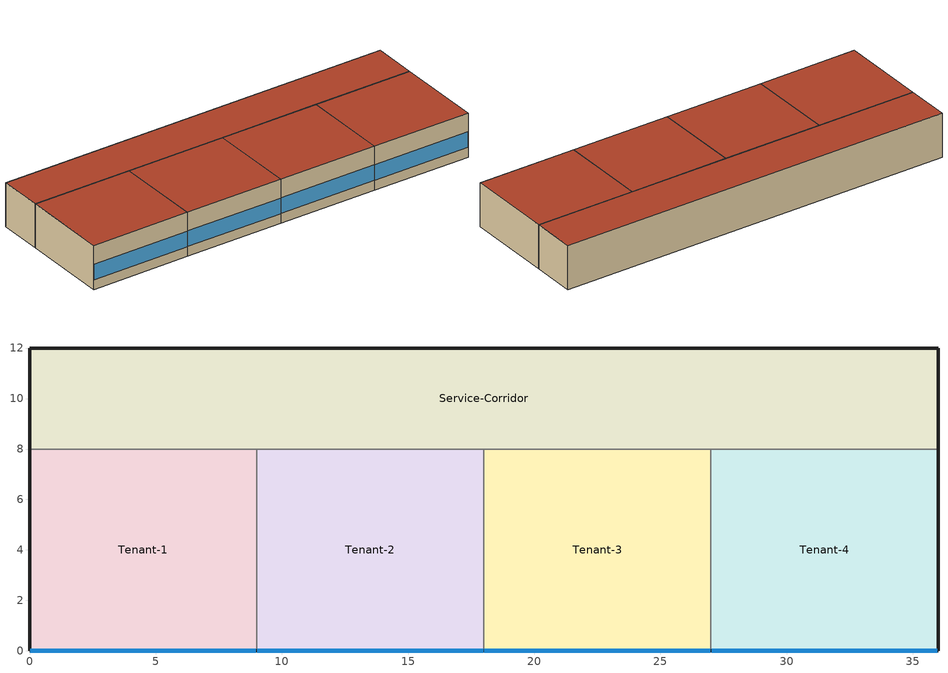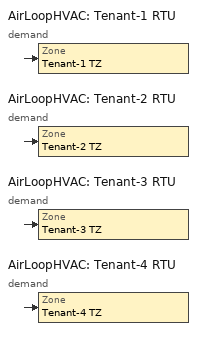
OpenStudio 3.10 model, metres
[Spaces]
Tenant-1
 floor ground: 0,0 0,8 9,8 9,0 z0
 wall outside: 0,8 0,0 9,0 z0:4
 wall to Service-Corridor: 9,8 0,8 z0:4
 wall to Tenant-2: 9,0 9,8 z0:4
 window: 0.03,0 8.97,0 z0.9:2.31
 roof outside: 9,0 9,8 0,8 0,0 z4
Tenant-2
 floor ground: 9,0 9,8 18,8 18,0 z0
 wall outside: 9,0 18,0 z0:4
 wall to Service-Corridor: 18,8 9,8 z0:4
 wall to Tenant-3: 18,0 18,8 z0:4
 window: 9.03,0 17.97,0 z0.9:2.31
 roof outside: 18,0 18,8 9,8 9,0 z4
Tenant-3
 floor ground: 18,0 18,8 27,8 27,0 z0
 wall outside: 18,0 27,0 z0:4
 wall to Service-Corridor: 27,8 18,8 z0:4
 wall to Tenant-4: 27,0 27,8 z0:4
 window: 18.03,0 26.97,0 z0.9:2.31
 roof outside: 27,0 27,8 18,8 18,0 z4
Tenant-4
 floor ground: 27,0 27,8 36,8 36,0 z0
 wall outside: 27,0 36,0 36,8 z0:4
 wall to Service-Corridor: 36,8 27,8 z0:4
 window: 27.03,0 35.97,0 z0.9:2.31
 roof outside: 36,0 36,8 27,8 27,0 z4
Service-Corridor
 floor ground: 0,8 0,12 36,12 36,8 z0
 wall outside: 36,8 36,12 0,12 0,8 z0:4
 roof outside: 36,8 36,12 0,12 0,8 z4
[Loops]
AirLoopHVAC 'Tenant-1 RTU'
 demand: Zone 'Tenant-1 TZ'
AirLoopHVAC 'Tenant-2 RTU'
 demand: Zone 'Tenant-2 TZ'
AirLoopHVAC 'Tenant-3 RTU'
 demand: Zone 'Tenant-3 TZ'
AirLoopHVAC 'Tenant-4 RTU'
 demand: Zone 'Tenant-4 TZ'
[Building]
Building 1: Default Construction Set=Default Construction Set
[Material]
Name | Roughness | Thickness {m} | Conductivity {W/m-K} | Density {kg/m3} | Specific Heat {J/kg-K}
Std Wall Mat | MediumSmooth | 0.2 | 0.8 | 2200 | 900
Std Roof Insulation | MediumSmooth | 0.25 | 0.04 | 30 | 1400
Std Floor Mat | MediumSmooth | 0.15 | 1.4 | 2300 | 900
Std Door Mat | Smooth | 0.045 | 0.15 | 700 | 1200
[WindowMaterial:SimpleGlazingSystem]
Std Simple Glazing: U-Factor {W/m2-K}=2.7; Solar Heat Gain Coefficient=0.4; Visible Transmittance=0.6
[Construction]
Std Exterior Wall: Std Wall Mat
Std Roof: Std Roof Insulation
Std Floor: Std Floor Mat
Std Window: Std Simple Glazing
Std Door: Std Door Mat
[DefaultSurfaceConstructions]
Default Surface Constructions 1: Floor Construction=Std Floor; Wall Construction=Std Exterior Wall; Roof Ceiling Construction=Std Roof
[DefaultSubSurfaceConstructions]
Default Sub Surface Constructions 1: Fixed Window Construction=Std Window; Operable Window Construction=Std Window; Door Construction=Std Door; Glass Door Construction=Std Window; Overhead Door Construction=Std Door; Skylight Construction=Std Window
[DefaultConstructionSet]
Default Construction Set: Default Exterior Surface Constructions=Default Surface Constructions 1; Default Interior Surface Constructions=Default Surface Constructions 1; Default Ground Contact Surface Constructions=Default Surface Constructions 1; Default Exterior SubSurface Constructions=Default Sub Surface Constructions 1; Default Interior SubSurface Constructions=Default Sub Surface Constructions 1
[BuildingStory]
Story 1: Nominal Z Coordinate {m}=0; Nominal Floor to Floor Height {m}=4
[SpaceType]
Retail Tenant Type; Corridor Type
[Space] Building Story=Story 1; Part of Total Floor Area=Yes
Name | Space Type | Thermal Zone
Tenant-1 | Retail Tenant Type | Tenant-1 TZ
Tenant-2 | Retail Tenant Type | Tenant-2 TZ
Tenant-3 | Retail Tenant Type | Tenant-3 TZ
Tenant-4 | Retail Tenant Type | Tenant-4 TZ
Service-Corridor | Corridor Type | Service-Corridor TZ
[ThermalZone] Use Ideal Air Loads=No
Tenant-1 TZ; Tenant-2 TZ; Tenant-3 TZ; Tenant-4 TZ; Service-Corridor TZ
[Sizing:Zone] Zone Cooling Design Supply Air Temperature Input Method=SupplyAirTemperature; Zone Cooling Design Supply Air Temperature {C}=14; Zone Cooling Design Supply Air Temperature Difference {deltaC}=11.11; Zone Heating Design Supply Air Temperature Input Method=SupplyAirTemperature; Zone Heating Design Supply Air Temperature {C}=40; Zone Heating Design Supply Air Temperature Difference {deltaC}=11.11; Zone Cooling Design Supply Air Humidity Ratio {kg-H2O/kg-air}=0.0085; Zone Heating Design Supply Air Humidity Ratio {kg-H2O/kg-air}=0.008; Cooling Design Air Flow Method=DesignDay; Heating Design Air Flow Method=DesignDay; Account for Dedicated Outdoor Air System=No; Dedicated Outdoor Air System Control Strategy=NeutralSupplyAir; Dedicated Outdoor Air Low Setpoint Temperature for Design {C}=autosize; Dedicated Outdoor Air High Setpoint Temperature for Design {C}=autosize; Zone Load Sizing Method=Sensible Load Only No Latent Load; Zone Latent Cooling Design Supply Air Humidity Ratio Input Method=HumidityRatioDifference; Zone Cooling Design Supply Air Humidity Ratio Difference {kgWater/kgDryAir}=0.005; Zone Latent Heating Design Supply Air Humidity Ratio Input Method=HumidityRatioDifference; Zone Humidification Design Supply Air Humidity Ratio Difference {kgWater/kgDryAir}=0.005; Sizing Option=Coincident
Tenant-1 TZ; Tenant-2 TZ; Tenant-3 TZ; Tenant-4 TZ; Service-Corridor TZ
[AirLoopHVAC] Availability Schedule=Always On Discrete; Design Supply Air Flow Rate {m3/s}=autosize; Design Return Air Flow Fraction of Supply Air Flow=1
Tenant-1 RTU; Tenant-2 RTU; Tenant-3 RTU; Tenant-4 RTU
[Sizing:System] Central Heating Maximum System Air Flow Ratio=0.3; Preheat Design Temperature {C}=7; Preheat Design Humidity Ratio {kg-H2O/kg-Air}=0.008; Precool Design Temperature {C}=12.8; Precool Design Humidity Ratio {kg-H2O/kg-Air}=0.008; Central Cooling Design Supply Air Temperature {C}=12.8; Central Heating Design Supply Air Temperature {C}=16.7; 100% Outdoor Air in Cooling=Yes; 100% Outdoor Air in Heating=Yes; Central Cooling Design Supply Air Humidity Ratio {kg-H2O/kg-Air}=0.0085; Zone Maximum Outdoor Air Fraction=1; Cooling Supply Air Flow Rate Per Floor Area {m3/s-m2}=0.00996765; Cooling Fraction of Autosized Cooling Supply Air Flow Rate=1; Cooling Supply Air Flow Rate Per Unit Cooling Capacity {m3/s-W}=3.94755e-05; Heating Supply Air Flow Rate Per Floor Area {m3/s-m2}=0.00996765; Heating Fraction of Autosized Heating Supply Air Flow Rate=1; Heating Fraction of Autosized Cooling Supply Air Flow Rate=1; Heating Supply Air Flow Rate Per Unit Heating Capacity {m3/s-W}=3.15882e-05; Cooling Design Capacity Method=CoolingDesignCapacity; Cooling Design Capacity {W}=autosize; Cooling Design Capacity Per Floor Area {W/m2}=234.7; Fraction of Autosized Cooling Design Capacity=1; Heating Design Capacity Method=HeatingDesignCapacity; Heating Design Capacity {W}=autosize; Heating Design Capacity Per Floor Area {W/m2}=157; Fraction of Autosized Heating Design Capacity=1; Central Cooling Capacity Control Method=OnOff; Occupant Diversity=autosize
Tenant-1 RTU; Tenant-2 RTU; Tenant-3 RTU; Tenant-4 RTU
[Schedule:Constant]
Always On Discrete: Value=1
